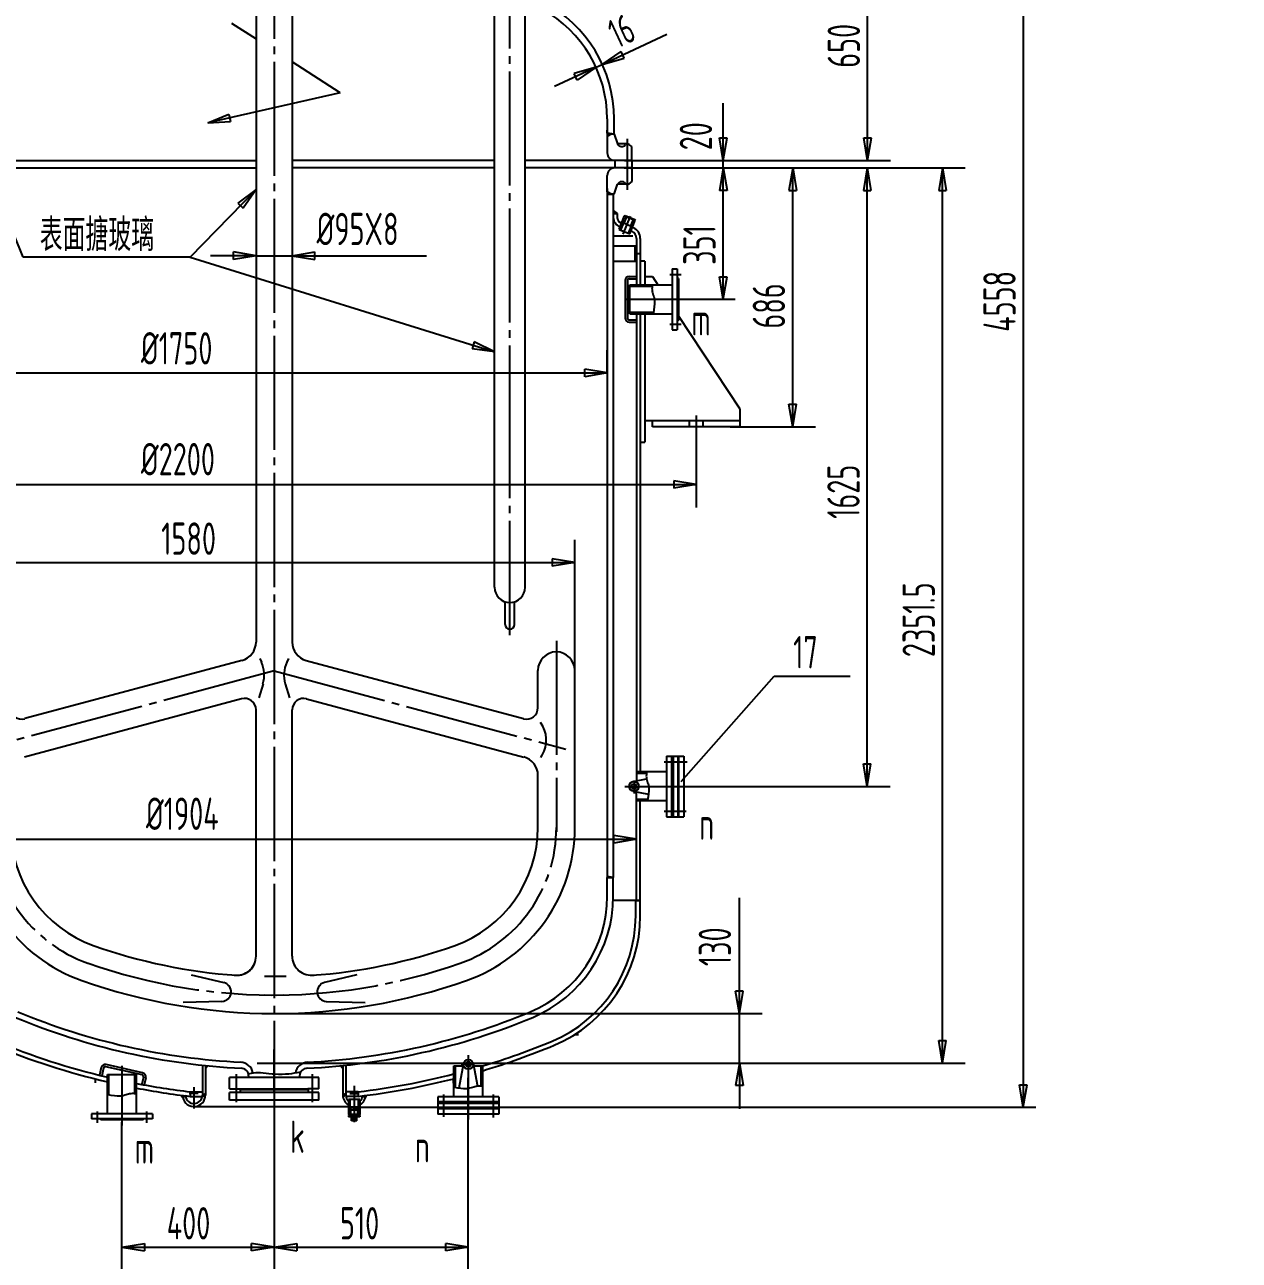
# Model space of a CAD drawing. Extents: x 231 to 66067, y -1596 to 5236.
# Drawn here: x 315.5 to 475, y -1286.8 to -1124.5 of the extents above; entities that cross this region are included whole.
import ezdxf

# ---------------------------------------------------------------- set-up
doc = ezdxf.new("R2010")
doc.units = 0
doc.linetypes.add('DASHDOT', pattern=[18, 15, -1, 1, -1])
doc.layers.get('0').update_dxf_attribs({"color": 1, "linetype": 'DASHDOT'})
doc.layers.add('1', color=8, linetype='CONTINUOUS')
doc.layers.add('2', color=8, linetype='CONTINUOUS')
doc.styles.get("Standard").update_dxf_attribs({"font": 'isocp.shx', "width": 0.707, "bigfont": 'hztxt.shx'})

# ---------------------------------------------------------------- blocks, each defined once
blk = doc.blocks.new('Cadt8')
at = {"layer": '2'}
for p, q in [((397.92, -1158.76), (397.9, -1158.92)), ((397.93, -1158.69), (397.92, -1158.76, 1)), ((397.89, -1159.08), (397.88, -1159.25)), ((397.88, -1159.25), (397.89, -1159.41)), ((397.9, -1158.92), (397.89, -1159.08)), ((397.89, -1159.41), (397.92, -1159.57)), ((397.92, -1159.57), (397.95, -1159.72)), ((397.95, -1159.72), (398, -1159.88)), ((398, -1159.88), (398.05, -1160.05)), ((398.05, -1160.05), (398.11, -1160.22)), ((398.11, -1160.22), (398.16, -1160.41)), ((398.16, -1160.41), (398.21, -1160.63)), ((398.13, -1161.97), (398.06, -1162.37)), ((398.19, -1161.58), (398.13, -1161.97)), ((398.23, -1161.21), (398.19, -1161.58)), ((398.21, -1160.63), (398.23, -1160.9)), ((398.23, -1160.9), (398.23, -1161.21)), ((398.06, -1162.37), (398.03, -1162.49))]:
    blk.add_line(p, q, dxfattribs=at)
blk = doc.blocks.new('Cadt10')
at = {"layer": '2'}
for p, q in [((371.97, -1264.14), (371.85, -1264.11)), ((372.36, -1264.21), (371.97, -1264.14)), ((372.76, -1264.27), (372.36, -1264.21)), ((373.13, -1264.31), (372.76, -1264.27)), ((373.44, -1264.31), (373.13, -1264.31)), ((373.7, -1264.29), (373.44, -1264.31)), ((373.93, -1264.24), (373.7, -1264.29)), ((374.12, -1264.19), (373.93, -1264.24)), ((374.29, -1264.13), (374.12, -1264.19)), ((374.46, -1264.08), (374.29, -1264.13)), ((374.61, -1264.03), (374.46, -1264.08)), ((374.77, -1264), (374.61, -1264.03)), ((374.93, -1263.97), (374.77, -1264)), ((375.09, -1263.96), (374.93, -1263.97)), ((375.26, -1263.97), (375.09, -1263.96)), ((375.42, -1263.98), (375.26, -1263.97)), ((375.57, -1264), (375.42, -1263.98)), ((375.65, -1264.01), (375.57, -1264, 1))]:
    blk.add_line(p, q, dxfattribs=at)
blk = doc.blocks.new('Cadt11')
at = {"layer": '2'}
for p, q in [((326.47, -1265.11), (326.35, -1265.09)), ((326.86, -1265.19), (326.47, -1265.11)), ((327.26, -1265.25), (326.86, -1265.19)), ((327.63, -1265.28), (327.26, -1265.25)), ((327.94, -1265.28), (327.63, -1265.28)), ((328.2, -1265.26), (327.94, -1265.28)), ((328.43, -1265.21), (328.2, -1265.26)), ((328.62, -1265.16), (328.43, -1265.21)), ((328.79, -1265.1), (328.62, -1265.16)), ((328.96, -1265.05), (328.79, -1265.1)), ((329.11, -1265), (328.96, -1265.05)), ((329.27, -1264.97), (329.11, -1265)), ((329.43, -1264.95), (329.27, -1264.97)), ((329.59, -1264.94), (329.43, -1264.95)), ((329.76, -1264.94), (329.59, -1264.94)), ((329.92, -1264.95), (329.76, -1264.94)), ((330.07, -1264.97), (329.92, -1264.95)), ((330.15, -1264.98), (330.07, -1264.97, 1))]:
    blk.add_line(p, q, dxfattribs=at)
blk = doc.blocks.new('Cadt12')
at = {"layer": '2'}
for p, q in [((397.14, -1223.08), (397.13, -1223.25)), ((397.13, -1223.25), (397.14, -1223.41)), ((397.15, -1222.92), (397.14, -1223.08)), ((397.14, -1223.41), (397.17, -1223.57)), ((397.17, -1222.76), (397.15, -1222.92)), ((397.18, -1222.69), (397.17, -1222.76, 1)), ((397.17, -1223.57), (397.2, -1223.72)), ((397.2, -1223.72), (397.25, -1223.88)), ((397.25, -1223.88), (397.3, -1224.05)), ((397.3, -1224.05), (397.36, -1224.22)), ((397.36, -1224.22), (397.41, -1224.41)), ((397.41, -1224.41), (397.46, -1224.63)), ((397.48, -1225.21), (397.44, -1225.58)), ((397.46, -1224.63), (397.48, -1224.9)), ((397.48, -1224.9), (397.48, -1225.21)), ((397.31, -1226.37), (397.28, -1226.49)), ((397.38, -1225.97), (397.31, -1226.37)), ((397.44, -1225.58), (397.38, -1225.97))]:
    blk.add_line(p, q, dxfattribs=at)
blk = doc.blocks.new('Cadt13')
at = {"layer": '2'}
for p, q in [((304.5, -1170.37), (304.5, -1167.27)), ((392, -1170.27), (392, -1167.27)), ((303.7, -1170.27), (296.2, -1170.27)), ((303.7, -1170.27), (300.74, -1169.78)), ((300.74, -1170.76), (300.74, -1169.78)), ((303.7, -1170.27), (300.74, -1170.76)), ((303.7, -1169.7), (303.7, -1173.27)), ((303.7, -1170.27), (392, -1170.27, 1)), ((304.5, -1170.27), (307.46, -1169.78)), ((304.5, -1170.27), (307.46, -1170.76)), ((307.46, -1169.78), (307.46, -1170.76)), ((392, -1170.27), (389.04, -1169.78)), ((389.04, -1170.76), (389.04, -1169.78)), ((392, -1170.27), (389.04, -1170.76))]:
    blk.add_line(p, q, dxfattribs=at)
blk = doc.blocks.new('Cadt14')
at = {"layer": '2'}
for p, q in [((315.29, -1155.06), (305.54, -1131.12)), ((305.54, -1131.12), (307.12, -1133.68)), ((305.54, -1131.12), (306.2, -1134.05)), ((307.12, -1133.68), (306.2, -1134.05)), ((337.23, -1155.06), (315.29, -1155.06, 1))]:
    blk.add_line(p, q, dxfattribs=at)
blk = doc.blocks.new('Cadt16')
at = {"layer": '2'}
for p, q in [((337.23, -1155.06), (345.87, -1146.17, 1)), ((345.87, -1146.17), (343.46, -1147.95)), ((345.87, -1146.17), (344.16, -1148.64)), ((343.46, -1147.95), (344.16, -1148.64))]:
    blk.add_line(p, q, dxfattribs=at)
blk = doc.blocks.new('Cadt17')
at = {"layer": '2'}
for p, q in [((337.23, -1155.06), (377.21, -1167.51, 1)), ((374.53, -1166.16), (374.24, -1167.11)), ((377.21, -1167.51), (374.53, -1166.16)), ((377.21, -1167.51), (374.24, -1167.11))]:
    blk.add_line(p, q, dxfattribs=at)
blk = doc.blocks.new('Cadt18')
at = {"layer": '2'}
for p, q in [((345.87, -1154.87), (339.87, -1154.87)), ((345.87, -1154.87), (342.91, -1154.37)), ((342.91, -1155.36), (342.91, -1154.37)), ((345.87, -1154.87), (342.91, -1155.36)), ((345.87, -1154.42), (345.87, -1157.87, 1)), ((345.87, -1154.87), (350.62, -1154.87)), ((350.62, -1154.23), (350.62, -1157.87)), ((350.62, -1154.87), (353.58, -1154.37)), ((350.62, -1154.87), (353.58, -1155.36)), ((350.62, -1154.87), (368.25, -1154.87)), ((353.58, -1155.36), (353.58, -1154.37))]:
    blk.add_line(p, q, dxfattribs=at)
blk = doc.blocks.new('Cadt19')
at = {"layer": '2'}
for p, q in [((292.8, -1178.47), (292.8, -1187.93, 1)), ((403.7, -1178.47), (403.7, -1187.93)), ((292.8, -1184.93), (295.76, -1184.44)), ((295.76, -1184.44), (295.76, -1185.42)), ((403.7, -1184.93), (400.74, -1184.44)), ((400.74, -1184.44), (400.74, -1185.42)), ((292.8, -1184.93), (403.7, -1184.93)), ((292.8, -1184.93), (295.76, -1185.42)), ((403.7, -1184.93), (400.74, -1185.42))]:
    blk.add_line(p, q, dxfattribs=at)
blk = doc.blocks.new('Cadt20')
at = {"layer": '2'}
for p, q in [((308.75, -1211.18), (308.75, -1192.17, 1)), ((387.75, -1213.01), (387.75, -1192.17)), ((308.75, -1195.17), (311.71, -1194.68)), ((308.75, -1195.17), (387.75, -1195.17)), ((308.75, -1195.17), (311.71, -1195.67)), ((311.71, -1194.68), (311.71, -1195.67)), ((387.75, -1195.17), (384.79, -1194.68)), ((384.79, -1194.68), (384.79, -1195.67)), ((387.75, -1195.17), (384.79, -1195.67))]:
    blk.add_line(p, q, dxfattribs=at)
blk = doc.blocks.new('Cadt21')
at = {"layer": '2'}
for p, q in [((395.85, -1233.31), (395.85, -1228.53)), ((300.15, -1231.53), (292.65, -1231.53)), ((300.15, -1231.53), (297.19, -1231.04)), ((297.19, -1232.03), (297.19, -1231.04)), ((300.15, -1231.53), (297.19, -1232.03)), ((300.15, -1231.28), (300.15, -1234.53)), ((300.15, -1231.53), (395.85, -1231.53, 1)), ((300.65, -1231.53), (303.61, -1231.04)), ((300.65, -1231.33), (300.65, -1234.53)), ((300.65, -1231.53), (303.61, -1232.03)), ((303.61, -1231.04), (303.61, -1232.03)), ((395.85, -1231.53), (392.89, -1231.04)), ((392.89, -1232.03), (392.89, -1231.04)), ((395.85, -1231.53), (392.89, -1232.03))]:
    blk.add_line(p, q, dxfattribs=at)
blk = doc.blocks.new('Cadt22')
at = {"layer": '2'}
for p, q in [((409.53, -1143.34), (419.37, -1143.34)), ((416.37, -1143.34), (415.87, -1146.3)), ((416.37, -1177.34), (416.37, -1143.34)), ((416.37, -1143.34), (416.86, -1146.3)), ((415.87, -1146.3), (416.86, -1146.3)), ((416.37, -1177.34), (415.87, -1174.38)), ((415.87, -1174.38), (416.86, -1174.38)), ((416.37, -1177.34), (416.86, -1174.38)), ((408.16, -1177.34), (419.37, -1177.34, 1))]:
    blk.add_line(p, q, dxfattribs=at)
blk = doc.blocks.new('Cadt23')
at = {"layer": '2'}
for p, q in [((407.24, -1142.34), (407.24, -1134.84)), ((407.24, -1142.34), (406.75, -1139.38)), ((406.75, -1139.38), (407.74, -1139.38)), ((407.24, -1142.34), (407.74, -1139.38)), ((394.29, -1142.34), (410.24, -1142.34)), ((407.24, -1160.59), (407.24, -1142.34, 1)), ((394.24, -1143.34), (410.24, -1143.34)), ((407.24, -1143.34), (406.75, -1146.3)), ((407.24, -1143.34), (407.74, -1146.3)), ((407.74, -1146.3), (406.75, -1146.3)), ((407.24, -1160.59), (406.75, -1157.63)), ((406.75, -1157.63), (407.74, -1157.63)), ((407.24, -1160.59), (407.74, -1157.63)), ((402.08, -1160.59), (408.79, -1160.59))]:
    blk.add_line(p, q, dxfattribs=at)
blk = doc.blocks.new('Cadt24')
at = {"layer": '2'}
for p, q in [((419.37, -1143.34), (429.16, -1143.34)), ((426.16, -1143.34), (425.67, -1146.3)), ((426.16, -1224.59), (426.16, -1143.34)), ((426.16, -1143.34), (426.65, -1146.3)), ((425.67, -1146.3), (426.65, -1146.3)), ((426.16, -1224.59), (425.67, -1221.63)), ((425.67, -1221.63), (426.65, -1221.63)), ((426.16, -1224.59), (426.65, -1221.63)), ((402.76, -1224.59), (429.16, -1224.59, 1))]:
    blk.add_line(p, q, dxfattribs=at)
blk = doc.blocks.new('Cadt25')
at = {"layer": '2'}
for p, q in [((409.37, -1254.42), (409.37, -1239.2)), ((409.37, -1254.42), (408.87, -1251.46)), ((409.86, -1251.46), (408.87, -1251.46)), ((409.37, -1254.42), (409.86, -1251.46)), ((348.25, -1254.42), (412.37, -1254.42)), ((409.37, -1260.92), (409.37, -1254.42)), ((348.25, -1260.92), (412.37, -1260.92, 1)), ((409.37, -1260.92), (408.87, -1263.88)), ((409.37, -1260.92), (409.37, -1266.92)), ((409.37, -1260.92), (409.86, -1263.88)), ((409.86, -1263.88), (408.87, -1263.88))]:
    blk.add_line(p, q, dxfattribs=at)
blk = doc.blocks.new('Cadt26')
at = {"layer": '2'}
for p, q in [((428.22, -1143.34), (439.04, -1143.34)), ((436.04, -1143.34), (435.54, -1146.3)), ((436.04, -1260.92), (436.04, -1143.34)), ((436.04, -1143.34), (436.53, -1146.3)), ((435.54, -1146.3), (436.53, -1146.3)), ((436.04, -1260.92), (435.54, -1257.96)), ((435.54, -1257.96), (436.53, -1257.96)), ((436.04, -1260.92), (436.53, -1257.96)), ((412.37, -1260.92), (439.04, -1260.92, 1))]:
    blk.add_line(p, q, dxfattribs=at)
blk = doc.blocks.new('Cadt28')
at = {"layer": '2'}
for p, q in [((350.09, -1041.61), (429.21, -1041.61)), ((426.21, -1041.61), (425.72, -1044.57)), ((426.21, -1142.34), (426.21, -1041.61, 1)), ((426.21, -1041.61), (426.7, -1044.57)), ((426.7, -1044.57), (425.72, -1044.57)), ((426.21, -1109.81), (425.72, -1106.86)), ((425.72, -1106.86), (426.7, -1106.86)), ((426.21, -1109.81), (426.7, -1106.86)), ((359.83, -1109.81), (429.21, -1109.81)), ((426.21, -1109.81), (425.72, -1112.77)), ((426.21, -1109.81), (426.7, -1112.77)), ((426.7, -1112.77), (425.72, -1112.77)), ((426.21, -1142.34), (425.72, -1139.38)), ((425.72, -1139.38), (426.7, -1139.38)), ((426.21, -1142.34), (426.7, -1139.38)), ((409.76, -1142.34), (429.21, -1142.34))]:
    blk.add_line(p, q, dxfattribs=at)
blk = doc.blocks.new('Cadt35')
at = {"layer": '2'}
for p, q in [((391.34, -1129.73), (399.82, -1125.78)), ((391.34, -1129.73), (393.82, -1128.03)), ((394.23, -1128.92), (393.82, -1128.03)), ((391.34, -1129.73), (394.23, -1128.92)), ((390.53, -1130.11), (385.09, -1132.64, 1)), ((390.53, -1130.11), (387.64, -1130.91)), ((388.05, -1131.8), (387.64, -1130.91)), ((390.53, -1130.11), (388.05, -1131.8)), ((390.53, -1130.11), (391.34, -1129.73))]:
    blk.add_line(p, q, dxfattribs=at)
blk = doc.blocks.new('Cadt67')
at = {"layer": '2'}
for p, q in [((373.75, -1288.1), (373.75, -1262.85)), ((348.25, -1264.63), (348.25, -1288.1)), ((328.25, -1288.1), (328.25, -1268.67)), ((328.25, -1285.1), (331.21, -1284.61)), ((328.25, -1285.1), (373.75, -1285.1, 1)), ((328.25, -1285.1), (331.21, -1285.6)), ((331.21, -1284.61), (331.21, -1285.6)), ((348.25, -1285.1), (345.29, -1284.61)), ((345.29, -1285.6), (345.29, -1284.61)), ((348.25, -1285.1), (345.29, -1285.6)), ((348.25, -1285.1), (351.21, -1284.61)), ((348.25, -1285.1), (351.21, -1285.6)), ((351.21, -1284.61), (351.21, -1285.6)), ((373.75, -1285.1), (370.79, -1284.61)), ((370.79, -1285.6), (370.79, -1284.61)), ((373.75, -1285.1), (370.79, -1285.6))]:
    blk.add_line(p, q, dxfattribs=at)

msp = doc.modelspace()

# ---------------------------------------------------------------- linework, layer by layer
for p, q in [((348.25, -1039.39), (348.25, -1276.3)), ((379.21, -1181.66), (379.21, -1110.36)), ((394.65, -1146.21), (394.65, -1139.52)), ((394.11, -1152.04), (395.07, -1149.68)), ((400.21, -1157.34), (401.7, -1157.34)), ((394.25, -1160.59), (402.08, -1160.59)), ((400.21, -1163.84), (401.7, -1163.84)), ((403.7, -1175.86), (403.7, -1178.47)), ((379.21, -1204.71), (379.21, -1181.66)), ((385.32, -1205.45), (385.32, -1230.53)), ((348.25, -1209.42), (309.92, -1219.69, 6.28)), ((348.25, -1209.42), (386.57, -1219.69, 6.28)), ((399.46, -1221.34), (402.49, -1221.34)), ((395.53, -1223.8), (395.53, -1225.52)), ((394.31, -1224.59), (402.76, -1224.59)), ((399.46, -1227.84), (402.39, -1227.84)), ((348.25, -1264.82), (348.25, -1259.15)), ((374.54, -1261.11), (372.82, -1261.11)), ((373.75, -1259.9), (373.75, -1268.35)), ((328.25, -1261.31), (328.25, -1269.13, 6.28)), ((343.25, -1262.4), (343.25, -1266.06, 6.28)), ((353.25, -1262.4), (353.25, -1266.06, 6.28)), ((337.72, -1264.1), (337.72, -1266.91)), ((358.77, -1263.92), (358.77, -1268.67)), ((358.77, -1264.1), (358.77, -1266.91)), ((338.28, -1264.92), (337.1, -1264.92)), ((358.21, -1264.92), (359.39, -1264.92)), ((370.5, -1265.05), (370.5, -1266.54)), ((370.5, -1265.05), (370.5, -1267.97)), ((377, -1265.05), (377, -1266.54)), ((377, -1265.05), (377, -1268.08)), ((325, -1267.27), (325, -1268.76)), ((331.5, -1267.27), (331.5, -1268.76))]:
    msp.add_line(p, q)
for centre, radius, start, end in [((330.1, -1229.96), 18.93, 180, 250.5474), ((366.4, -1229.96), 18.93, 289.4526, 360), ((348.25, -1178.57), 73.42, 250.5474, 271.009), ((348.25, -1178.57), 73.42, 268.991, 289.4526)]:
    msp.add_arc(centre, radius, start, end)
at = {"layer": '1'}
for p, q in [((377.21, -1181.66), (377.21, -1110.02)), ((381.21, -1181.66), (381.21, -1110.02)), ((345.87, -1111.12), (345.87, -1205.62)), ((350.62, -1111.12), (350.62, -1205.62)), ((392, -1136.89), (392, -1138.39)), ((392.9, -1138.39), (392.9, -1136.89)), ((392, -1138.79), (392, -1138.39)), ((392, -1138.39), (392, -1139.33)), ((392.9, -1138.89), (392, -1138.79)), ((392.55, -1138.89), (392, -1139.21)), ((392.9, -1138.89), (392, -1138.89)), ((392, -1139.21), (392, -1141.34)), ((392.9, -1138.89), (392.55, -1138.89)), ((392.9, -1138.89), (392.9, -1138.39)), ((392.9, -1138.89), (393.36, -1140.19)), ((394.65, -1140.19), (393.36, -1140.19)), ((395.25, -1140.54), (394.82, -1140.24)), ((395.25, -1142.24), (395.25, -1140.54, 6.28)), ((301.25, -1142.34), (345.87, -1142.34, 6.28)), ((377.21, -1142.34), (350.62, -1142.34)), ((395.25, -1142.34), (381.21, -1142.34)), ((393, -1142.34), (393, -1143.34)), ((395.15, -1142.34), (395.25, -1142.24, 6.28)), ((395.25, -1142.34), (395.25, -1143.34)), ((301.25, -1143.34), (345.87, -1143.34)), ((377.21, -1143.34), (350.62, -1143.34)), ((395.25, -1143.34), (381.21, -1143.34)), ((395.15, -1143.34), (395.25, -1143.44, 6.28)), ((395.25, -1143.44), (395.25, -1145.14)), ((392, -1146.47), (392, -1144.34)), ((392.9, -1146.79), (393.36, -1145.49)), ((394.65, -1145.49), (393.36, -1145.49)), ((395.25, -1145.14), (394.82, -1145.44)), ((392, -1146.02), (392, -1223.7)), ((392.55, -1146.79), (392, -1146.47)), ((392.8, -1146.79), (392, -1146.89, 6.28)), ((392, -1146.79), (392.9, -1146.79)), ((392.8, -1146.79), (392, -1146.79)), ((392.8, -1146.79), (392.8, -1154.71)), ((392.8, -1148.94), (393.3, -1149.34)), ((392.8, -1149.34), (393.3, -1149.34)), ((393.3, -1149.34), (393.3, -1149.84)), ((393.56, -1151.42), (394.28, -1149.63)), ((394.12, -1150.57), (393.74, -1151.49)), ((393.77, -1150.54), (393.89, -1150.59, 6.28)), ((394.12, -1150.57), (395.14, -1150.98)), ((394.54, -1149.74), (394.2, -1150.6)), ((394.28, -1149.63), (394.38, -1149.59)), ((394.38, -1149.59), (395.63, -1150.1)), ((394.5, -1149.64), (394.54, -1149.74)), ((394.54, -1149.74), (395.41, -1150.09)), ((394.95, -1151.98), (395.67, -1150.2)), ((395.41, -1150.09), (395.06, -1150.95)), ((395.41, -1150.09), (395.5, -1150.05)), ((395.63, -1150.1), (395.67, -1150.2)), ((395.38, -1152.31), (392.8, -1152.31)), ((393.56, -1151.42), (394.95, -1151.98)), ((393.58, -1151), (393.7, -1151.05)), ((395.14, -1150.98), (394.76, -1151.91)), ((395.22, -1151.66), (395.09, -1151.61, 6.28)), ((395.41, -1151.2), (395.28, -1151.15)), ((392.8, -1153.59), (395.85, -1153.59)), ((395.65, -1153.59), (395.65, -1155.59)), ((395.85, -1152.59), (395.85, -1158.69)), ((396.35, -1152.59), (396.35, -1158.69)), ((392.8, -1154.59), (392.8, -1223.7)), ((392.8, -1155.59), (395.85, -1155.59)), ((395.85, -1154.59), (396.35, -1154.59)), ((396.95, -1155.59), (396.35, -1155.59)), ((396.95, -1155.59), (396.95, -1158.69)), ((400.55, -1156.59), (400.55, -1164.59)), ((400.55, -1156.59), (401.2, -1156.59)), ((401.2, -1156.59), (401.2, -1164.59)), ((394.35, -1158.14), (394.35, -1163.04, 6.28)), ((394.65, -1158.14), (394.65, -1163.04)), ((394.9, -1157.59), (395.85, -1157.59, 6.28)), ((394.9, -1157.89), (395.85, -1157.89)), ((394.99, -1162.49), (394.99, -1158.69)), ((394.99, -1158.69), (400.55, -1158.69)), ((394.99, -1158.89), (397.9, -1158.89)), ((396.95, -1157.59), (397.95, -1157.59)), ((397.95, -1157.59), (398.67, -1158.69)), ((401.35, -1157.84), (401.2, -1157.69)), ((401.35, -1157.84), (401.35, -1163.34)), ((394.9, -1163.29), (395.85, -1163.29)), ((394.9, -1163.59), (395.85, -1163.59)), ((394.99, -1162.29), (398.07, -1162.29)), ((394.99, -1162.49), (400.55, -1162.49)), ((395.85, -1162.49), (395.85, -1222.69)), ((396.35, -1162.49), (396.35, -1222.69)), ((396.95, -1162.49), (396.95, -1179.34)), ((401.35, -1163.34), (401.2, -1163.49)), ((409.45, -1175.04), (401.35, -1162.75)), ((400.55, -1164.59), (401.2, -1164.59)), ((409.45, -1177.34), (409.45, -1175.04)), ((409.45, -1176.54), (396.95, -1176.54)), ((397.95, -1177.34), (397.95, -1176.54)), ((402.8, -1177.34), (402.8, -1176.54)), ((404.6, -1177.34), (404.6, -1176.54)), ((409.45, -1177.34), (397.95, -1177.34)), ((396.35, -1179.34), (396.95, -1179.34)), ((377.21, -1198.43), (377.21, -1181.66)), ((381.21, -1198.43), (381.21, -1181.66)), ((378.59, -1203.31), (378.59, -1200.33)), ((379.84, -1203.31), (379.84, -1200.33, 6.28)), ((344.02, -1208.04), (315.48, -1215.68, 6.28)), ((346.36, -1207.8), (346.58, -1208.28, 6.28)), ((350.14, -1207.8), (349.91, -1208.28, 6.28)), ((352.47, -1208.04), (381.01, -1215.68, 6.28)), ((382.9, -1214.24), (382.9, -1209.34)), ((387.75, -1229.96), (387.75, -1209.34, 6.28)), ((346.79, -1211.1), (346.24, -1212.96)), ((349.7, -1211.1), (350.26, -1212.96)), ((343.98, -1213.07), (315.45, -1220.72)), ((352.51, -1213.07), (381.04, -1220.72)), ((345.87, -1246.89), (345.87, -1214.52, 6.28)), ((350.62, -1246.89), (350.62, -1214.52)), ((383.27, -1220.8), (383.45, -1220.48, 6.28)), ((399.8, -1220.59), (399.8, -1228.59)), ((399.8, -1220.59), (402.06, -1220.59)), ((400.45, -1220.59), (400.45, -1228.59)), ((400.6, -1220.59), (400.6, -1228.59)), ((400.68, -1220.59), (400.68, -1228.59)), ((401.28, -1220.59), (401.28, -1228.59)), ((401.36, -1220.59), (401.36, -1228.59)), ((402.06, -1220.59), (402.06, -1228.59)), ((400.6, -1221.84), (400.45, -1221.69)), ((382.9, -1229.96), (382.9, -1223.13)), ((392, -1223.7), (392, -1236.54)), ((392.8, -1223.7), (392.8, -1236.54)), ((395.36, -1223.96), (397.18, -1223.61)), ((399.8, -1222.69), (395.85, -1222.69)), ((395.85, -1222.69), (395.85, -1223.86)), ((397.15, -1222.89), (395.85, -1222.89)), ((395.37, -1225.21), (397.44, -1225.61)), ((395.85, -1239.59), (395.85, -1225.3)), ((397.32, -1226.29), (395.85, -1226.29)), ((399.8, -1226.49), (395.85, -1226.49)), ((396.35, -1239.59), (396.35, -1226.49, 6.28)), ((399.8, -1228.59), (402.06, -1228.59)), ((400.6, -1227.34), (400.45, -1227.49)), ((392.8, -1236.54), (392, -1236.44)), ((392, -1239.04), (392, -1236.54, 6.28)), ((392.8, -1236.54), (392, -1236.64)), ((392.8, -1236.54), (392, -1236.54)), ((392, -1236.54), (392.8, -1236.54)), ((392.8, -1239.04), (392.8, -1236.54)), ((396.25, -1239.59), (392.79, -1239.59)), ((396.35, -1239.59), (392.79, -1239.59)), ((395.75, -1239.59), (396.25, -1239.59)), ((395.75, -1241.59), (395.75, -1239.59, 6.28)), ((396.35, -1241.59), (396.35, -1239.59)), ((337.37, -1249.33), (341.64, -1250.36)), ((346.98, -1249.5), (349.81, -1249.5)), ((359.12, -1249.33), (354.85, -1250.36)), ((341.39, -1252.82), (336.29, -1252.99)), ((355.1, -1252.82), (360.2, -1252.99)), ((387.75, -1257.17), (388.25, -1257.17)), ((330.97, -1262.2), (326.19, -1261.11, 6.28)), ((338.82, -1261.18), (338.82, -1265.14)), ((346.01, -1260.92), (350.41, -1260.92)), ((357.67, -1261.18), (357.67, -1265.17)), ((373.13, -1260.95), (372.5, -1264.23)), ((374.38, -1260.95), (374.96, -1263.96)), ((325.53, -1261.53), (325.31, -1262.53, 6.28)), ((325.83, -1261.59), (325.6, -1262.6)), ((330.9, -1262.49), (326.13, -1261.41)), ((326.35, -1262.42), (330.15, -1262.42, 6.28)), ((326.35, -1267.6), (326.35, -1262.42)), ((326.55, -1265.13), (326.55, -1262.42)), ((329.95, -1264.96), (329.95, -1262.42)), ((330.15, -1267.6), (330.15, -1262.42)), ((331.09, -1262.79), (330.88, -1263.72)), ((339.22, -1261.22), (339.22, -1265.14)), ((339.22, -1261.62), (339.58, -1261.25)), ((344.9, -1262.61), (344.9, -1262.83)), ((351.6, -1262.61), (351.6, -1262.83, 6.28)), ((357.27, -1261.62), (356.91, -1261.25)), ((357.27, -1261.22), (357.27, -1265.25)), ((371.85, -1265.38), (371.85, -1261.28)), ((371.85, -1261.28), (373.07, -1261.28)), ((372.05, -1264.15), (372.05, -1261.28)), ((374.45, -1261.28), (375.65, -1261.28)), ((375.45, -1263.98), (375.45, -1261.28)), ((375.65, -1265.38), (375.65, -1261.28)), ((324.75, -1263.01), (324.75, -1263.51)), ((331.39, -1262.86), (331.18, -1263.78, 6.28)), ((354.12, -1262.83), (342.37, -1262.83)), ((342.37, -1264.33), (342.37, -1262.83)), ((342.37, -1264.33), (352.68, -1264.33)), ((343.8, -1264.33), (343.8, -1264.78, 6.28)), ((343.8, -1264.38), (352.7, -1264.38)), ((352.6, -1264.38), (343.8, -1264.38)), ((343.9, -1264.38), (352.7, -1264.38, 6.28)), ((343.9, -1264.38), (352.7, -1264.38)), ((354.12, -1264.33), (352.68, -1264.33)), ((352.7, -1264.38), (352.7, -1264.33, 6.28)), ((352.7, -1264.38), (352.7, -1264.78)), ((354.12, -1264.33), (354.12, -1262.83)), ((371.75, -1263.01), (371.75, -1263.51)), ((371.75, -1263.51), (371.85, -1263.71)), ((336.26, -1265.46), (336.08, -1265.16)), ((336.63, -1265.24), (336.26, -1265.46)), ((337.22, -1264.7), (337.22, -1265.3)), ((337.22, -1264.7), (338.82, -1264.7)), ((337.22, -1265.3), (338.8, -1265.3)), ((338.82, -1265.14), (339.22, -1264.91)), ((338.82, -1265.14), (339.2, -1265.36, 6.28)), ((342.37, -1265.78), (342.37, -1264.78)), ((354.12, -1264.78), (342.37, -1264.78)), ((354.12, -1265.78), (342.37, -1265.78)), ((354.12, -1265.78), (354.12, -1264.78)), ((357.67, -1265.14), (357.27, -1264.91, 6.28)), ((357.67, -1265.14), (357.29, -1265.36)), ((359.27, -1264.7), (357.67, -1264.7)), ((359.27, -1265.3), (357.69, -1265.3)), ((359.52, -1265.73), (358.02, -1265.73)), ((358.02, -1265.73), (358.02, -1267.65)), ((358.22, -1266.73), (358.22, -1265.73)), ((359.27, -1264.7), (359.27, -1265.3)), ((359.32, -1266.73), (359.32, -1265.73)), ((359.52, -1265.73), (359.52, -1267.65)), ((359.87, -1265.24), (360.24, -1265.46)), ((360.24, -1265.46), (360.41, -1265.16)), ((377.75, -1265.38), (369.75, -1265.38)), ((369.75, -1265.38), (369.75, -1266.03)), ((369.75, -1265.38), (369.75, -1267.64)), ((377.75, -1266.03), (369.75, -1266.03)), ((377.75, -1266.03), (369.75, -1266.03)), ((371, -1266.18), (370.85, -1266.03)), ((371, -1266.18), (370.85, -1266.03)), ((376.5, -1266.18), (376.65, -1266.03)), ((376.5, -1266.18), (376.65, -1266.03)), ((377.75, -1265.38), (377.75, -1266.03)), ((377.75, -1265.38), (377.75, -1267.64)), ((332.25, -1267.6), (324.25, -1267.6)), ((324.25, -1267.6), (324.25, -1268.25)), ((332.25, -1267.6), (332.25, -1268.25)), ((337.72, -1266.64), (358.02, -1266.64, 6.28)), ((358.1, -1267.73), (358.02, -1267.65)), ((359.32, -1266.73), (358.22, -1266.73)), ((358.31, -1267.65), (358.23, -1267.73)), ((358.25, -1267.08), (358.3, -1267.03)), ((358.25, -1267.08), (359.3, -1267.08)), ((358.25, -1267.63), (358.25, -1267.08)), ((358.25, -1267.63), (359.3, -1267.63)), ((359.25, -1267.03), (358.3, -1267.03)), ((358.31, -1267.03), (358.31, -1266.73)), ((358.31, -1267.65), (358.31, -1267.63)), ((358.42, -1267.65), (358.31, -1267.65)), ((358.42, -1267.63), (358.42, -1267.8)), ((359.13, -1267.63), (359.13, -1267.8)), ((359.24, -1267.65), (359.13, -1267.65)), ((359.24, -1267.03), (359.24, -1266.73)), ((359.24, -1267.65), (359.24, -1267.63)), ((359.31, -1267.73), (359.24, -1267.65)), ((359.3, -1267.08), (359.25, -1267.03)), ((359.3, -1267.63), (359.3, -1267.08)), ((359.52, -1267.65), (359.45, -1267.73)), ((377.75, -1266.18), (369.75, -1266.18)), ((377.75, -1266.26), (369.75, -1266.26)), ((377.75, -1266.86), (369.75, -1266.86)), ((377.75, -1266.94), (369.75, -1266.94)), ((377.75, -1267.64), (369.75, -1267.64)), ((376.5, -1266.18), (371, -1266.18)), ((332.25, -1268.25), (324.25, -1268.25)), ((325.5, -1268.4), (325.35, -1268.25)), ((331, -1268.4), (325.5, -1268.4)), ((331, -1268.4), (331.15, -1268.25)), ((358.02, -1267.8), (358.02, -1268)), ((359.52, -1267.8), (358.02, -1267.8)), ((359.52, -1268), (358.02, -1268)), ((358.42, -1267.73), (358.1, -1267.73)), ((358.42, -1268.5), (358.42, -1268)), ((359.12, -1268.5), (358.42, -1268.5)), ((358.75, -1268), (358.75, -1268.5)), ((358.8, -1268), (358.8, -1268.5)), ((359.12, -1268.5), (359.12, -1268)), ((359.13, -1267.73), (359.45, -1267.73)), ((359.52, -1267.8), (359.52, -1268))]:
    msp.add_line(p, q, dxfattribs=at)
for centre, radius in [((395.52, -1224.58), 0.637), ((395.5, -1224.58), 0.338), ((373.76, -1261.11), 0.637), ((373.76, -1261.08), 0.338)]:
    msp.add_circle(centre, radius, dxfattribs=at)
for centre, radius, start, end in [((375.59, -1136.89), 17.31, 0, 62.3617), ((375.59, -1136.89), 16.41, 0, 61.1802), ((393.91, -1139.94), 0.6, 204.6243, 320.8333), ((394.65, -1140.54), 0.35, 49.2989, 140.8333), ((393, -1141.34), 1, 180, 270), ((393, -1144.34), 1, 90, 180), ((393.91, -1145.74), 0.6, 39.1667, 155.3757), ((394.65, -1145.14), 0.35, 219.1667, 310.7011), ((394.05, -1149.84), 1.25, 180, 250.3726), ((394.05, -1149.84), 0.75, 180, 247.9977), ((394.85, -1152.59), 1, 0, 67.9429), ((394.85, -1152.59), 1.5, 0, 67.9977), ((394.9, -1158.14), 0.55, 90, 180), ((394.9, -1158.14), 0.25, 90, 180), ((394.9, -1163.04), 0.55, 180, 270), ((394.9, -1163.04), 0.25, 180, 270), ((379.21, -1198.43), 2, 180, 270), ((379.21, -1198.43), 2, 270, 360), ((379.21, -1203.31), 0.625, 180, 270), ((379.21, -1203.31), 0.625, 270, 360), ((343.37, -1205.62), 2.5, 285, 360), ((353.12, -1205.62), 2.5, 180, 255), ((385.32, -1209.34), 2.42, 0, 180), ((342.95, -1209.96), 4, 343.4956, 384.9048), ((353.54, -1209.96), 4, 155.0952, 196.5044), ((344.37, -1214.52), 1.5, 0, 105), ((352.12, -1214.52), 1.5, 75, 180), ((315.1, -1214.24), 1.5, 180, 285), ((381.4, -1214.24), 1.5, 255, 360), ((379.99, -1218.49), 4, 330.1011, 395.3947), ((380.4, -1223.13), 2.5, 0, 75), ((330.1, -1229.96), 21.35, 180, 250.5474), ((330.1, -1229.96), 16.5, 180, 250.5474), ((366.4, -1229.96), 16.5, 289.4526, 360), ((366.4, -1229.96), 21.35, 289.4526, 360), ((375.59, -1239.04), 16.41, 292.6199, 360), ((375.59, -1239.04), 17.21, 292.6199, 360), ((377.93, -1241.59), 17.81, 292.6199, 360), ((377.93, -1241.59), 18.41, 292.6199, 360), ((348.25, -1178.57), 71, 250.5474, 265.9933), ((348.25, -1178.57), 71, 274.0067, 289.4526), ((343.37, -1246.89), 2.5, 261.1419, 360), ((343.37, -1246.89), 2.5, 265.9189, 360), ((353.12, -1246.89), 2.5, 180, 278.8581), ((348.25, -1178.57), 75.85, 250.5474, 289.4526), ((341.35, -1251.57), 1.25, 271.9092, 436.5043), ((355.15, -1251.57), 1.25, 103.4957, 268.0908), ((348.25, -1173.42), 87.5, 247.3801, 267.1505), ((348.25, -1173.42), 87.5, 272.7984, 292.6199), ((348.25, -1173.42), 88.3, 247.3801, 267.24), ((348.25, -1173.42), 88.3, 272.7912, 292.6199), ((348.25, -1170.34), 95.6, 247.3801, 256.7571), ((348.25, -1170.34), 95, 247.3801, 256.6719), ((348.25, -1170.34), 95, 286.7635, 292.6199), ((348.25, -1170.34), 95.6, 286.6552, 292.6199), ((326.07, -1261.65), 0.55, 77.2244, 167.2244), ((343.75, -1262.55), 1.75, 11.376, 86.8445), ((352.75, -1262.55), 1.75, 93.1555, 168.8553), ((326.07, -1261.65), 0.25, 77.2244, 167.2244), ((330.85, -1262.73), 0.25, 347.2244, 437.2244), ((330.85, -1262.73), 0.55, 347.2244, 437.2244), ((343.9, -1262.61), 1, 0, 90), ((352.6, -1262.61), 1, 90, 180), ((348.25, -1170.34), 95, 276.6648, 284.3841), ((348.25, -1170.34), 95, 259.0165, 263.3352), ((348.25, -1170.34), 95.6, 259.0863, 263.3772), ((344.5, -1263.38), 1, 270, 288.1949), ((352, -1263.38), 1, 251.8051, 270), ((348.25, -1170.34), 95.6, 276.6228, 284.2919), ((337.72, -1265.14), 1.5, 192.3255, 360), ((337.72, -1265.14), 1.1, 185.5429, 360), ((358.77, -1265.14), 1.5, 180, 239.9344), ((358.77, -1265.14), 1.1, 180, 226.9081), ((358.77, -1265.14), 1.1, 312.8801, 354.4571), ((358.77, -1265.14), 1.5, 299.9344, 347.6745), ((358.77, -1265.14), 1.1, 269.9225, 270), ((358.77, -1265.14), 1.5, 269.9432, 270)]:
    msp.add_arc(centre, radius, start, end, dxfattribs=at)
at = {"layer": '2'}
for p, q in [((446.66, -1041.61), (446.66, -1266.73)), ((342.66, -1124.3), (345.87, -1126.36)), ((356.94, -1133.49), (350.62, -1129.42)), ((356.94, -1133.49), (339.53, -1137.4)), ((339.53, -1137.4), (342.31, -1136.27)), ((339.53, -1137.4), (342.53, -1137.24)), ((342.31, -1136.27), (342.53, -1137.24)), ((394.52, -1149.65), (394.14, -1150.58)), ((395.49, -1150.04), (395.11, -1150.97)), ((401.71, -1223.96), (413.92, -1210.08)), ((413.92, -1210.08), (423.92, -1210.08)), ((344.89, -1262.33), (345.06, -1262.29)), ((345.06, -1262.29), (345.28, -1262.24)), ((345.28, -1262.24), (345.53, -1262.19)), ((345.53, -1262.19), (345.83, -1262.16)), ((345.83, -1262.16), (346.14, -1262.15)), ((346.14, -1262.15), (346.47, -1262.16)), ((346.47, -1262.16), (346.81, -1262.19)), ((346.81, -1262.19), (347.18, -1262.24)), ((347.18, -1262.24), (347.56, -1262.29)), ((347.56, -1262.29), (347.97, -1262.33)), ((347.97, -1262.33), (348.4, -1262.36)), ((348.4, -1262.36), (348.84, -1262.38)), ((348.84, -1262.38), (349.29, -1262.38)), ((349.29, -1262.38), (349.74, -1262.36)), ((349.74, -1262.36), (350.16, -1262.33)), ((350.16, -1262.33), (350.57, -1262.29)), ((350.57, -1262.29), (350.94, -1262.23)), ((350.94, -1262.23), (351.26, -1262.17)), ((351.26, -1262.17), (351.54, -1262.12)), ((351.54, -1262.12), (351.75, -1262.07)), ((446.66, -1266.73), (446.16, -1263.77)), ((446.16, -1263.77), (447.15, -1263.77)), ((446.66, -1266.73), (447.15, -1263.77)), ((358.25, -1267.08), (358.25, -1266.73)), ((358.25, -1267.73), (358.25, -1267.63)), ((358.31, -1267.63), (358.31, -1267.03)), ((358.6, -1266.73), (448.31, -1266.73)), ((359.24, -1267.63), (359.24, -1267.03)), ((359.3, -1267.08), (359.3, -1266.73)), ((359.3, -1267.73), (359.3, -1267.63)), ((358.75, -1268.5), (358.42, -1268)), ((358.42, -1268.5), (358.75, -1268)), ((359.12, -1268.5), (358.79, -1268)), ((358.8, -1268.5), (359.12, -1268))]:
    msp.add_line(p, q, dxfattribs=at)

# ---------------------------------------------------------------- block references
for name in ['Cadt28', 'Cadt35', 'Cadt14', 'Cadt23', 'Cadt24', 'Cadt22', 'Cadt26', 'Cadt16', 'Cadt17', 'Cadt18', 'Cadt8', 'Cadt13', 'Cadt19', 'Cadt20', 'Cadt12', 'Cadt21', 'Cadt25', 'Cadt67', 'Cadt10', 'Cadt11']:
    msp.add_blockref(name, (0, 0))

# ---------------------------------------------------------------- texts
at = {"layer": '2', "width": 65536, "attachment_point": 7}
for s, insert, char_height, rotation in [('16', (393.33, -1127.7), 3.825, 24.9861), ('650', (425.21, -1130.18), 4.25, 90), ('20', (405.78, -1141.02), 4.25, 90), ('351', (406.24, -1156.07), 4.25, 90), ('4558', (445.66, -1164.86), 4.25, 90), ('686', (415.37, -1164.44), 4.25, 90), ('1625', (425.16, -1189.44), 4.25, 90), ('2351.5', (435.04, -1207.6), 4.25, 90), ('130', (408.27, -1248.2), 4.25, 90)]:
    msp.add_mtext(s, dxfattribs=dict(at, insert=insert, char_height=char_height, rotation=rotation))
at = {"layer": '2', "char_height": 4.25, "width": 65536, "attachment_point": 7}
for s, insert in [('表面搪玻璃', (317.46, -1154.27)), ('%%c95X8', (353.83, -1153.48)), ('m', (403.06, -1165.35)), ('%%c1750', (330.75, -1169.16)), ('%%c2200', (330.75, -1183.72)), ('1580', (333.41, -1194.16)), ('17', (416.42, -1209.08)), ('%%c1904', (331.41, -1230.3)), ('n', (404.1, -1231.61)), ('k', (350.34, -1272.73)), ('m', (329.94, -1274.15)), ('n', (366.75, -1273.99)), ('400', (334.14, -1284.1)), ('510', (356.89, -1284.1))]:
    msp.add_mtext(s, dxfattribs=dict(at, insert=insert))

doc.saveas('drawing.dxf')
